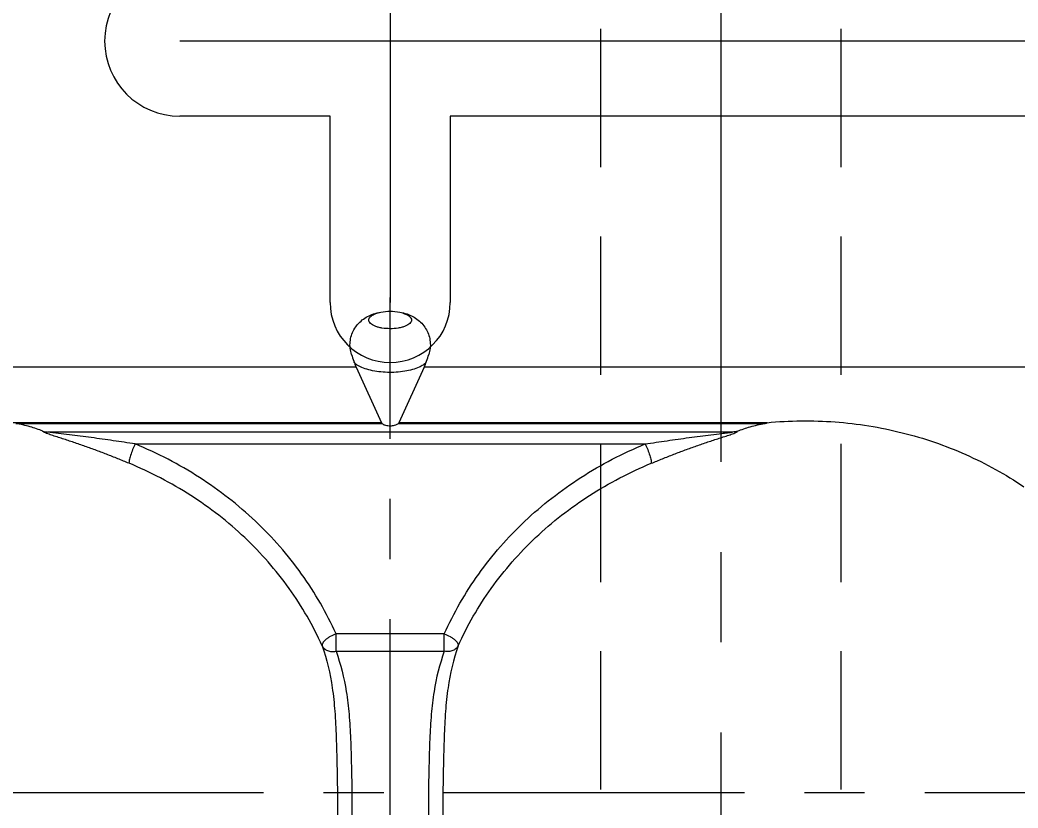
# Model space of a CAD drawing. Header units: millimetres. Extents: x 23075 to 24509, y -21593 to -20579.
# Drawn here: x 24173.76 to 24206.97, y -20957.4 to -20931.18 of the extents above; entities that cross this region are included whole.
import ezdxf

# ---------------------------------------------------------------- set-up
doc = ezdxf.new("R2010")
doc.units = ezdxf.units.MM
doc.header["$LTSCALE"] = 8
doc.linetypes.add('CENTER', pattern=[2, 1.25, -0.25, 0.25, -0.25])
doc.linetypes.add('HIDDEN', pattern=[0.375, 0.25, -0.125])
for name, color, linetype in [('Cav-cor', 30, 'Continuous'), ('CL', 1, 'Continuous'), ('WT', 4, 'Continuous')]:
    doc.layers.add(name, color=color, linetype=linetype)

msp = doc.modelspace()

# ---------------------------------------------------------------- linework, layer by layer
at = {"layer": 'Cav-cor', "color": 241}
for p, q in [((24186.076, -20922.473), (24186.076, -20940.58)), ((24272.533, -20931.885), (24179.076, -20931.885)), ((24184.076, -20934.385), (24179.076, -20934.385)), ((24184.076, -20940.58), (24184.076, -20934.385)), ((24229.076, -20934.385), (24188.076, -20934.385)), ((24188.076, -20934.385), (24188.076, -20940.58)), ((24184.942, -20942.738), (24152.758, -20942.738)), ((24184.942, -20942.738), (24185.79, -20944.581)), ((24187.21, -20942.738), (24186.362, -20944.581)), ((24219.394, -20942.738), (24187.21, -20942.738)), ((24185.79, -20944.581), (24173.535, -20944.581)), ((24173.616, -20944.606), (24185.801, -20944.606)), ((24185.789, -20944.59), (24185.79, -20944.581)), ((24185.801, -20944.606), (24185.789, -20944.59)), ((24186.363, -20944.59), (24186.352, -20944.606)), ((24186.352, -20944.606), (24198.536, -20944.606)), ((24198.617, -20944.581), (24186.362, -20944.581)), ((24186.362, -20944.581), (24186.363, -20944.59)), ((24198.617, -20944.585), (24198.617, -20944.581)), ((24197.472, -20944.892), (24174.68, -20944.892)), ((24177.593, -20945.29), (24194.56, -20945.29)), ((24184.275, -20952.187), (24184.275, -20951.606)), ((24187.876, -20951.606), (24184.277, -20951.606)), ((24187.878, -20952.187), (24187.878, -20951.606)), ((24184.275, -20952.187), (24187.878, -20952.187))]:
    msp.add_line(p, q, dxfattribs=at)
for centre, radius, start, end in [((24179.076, -20931.885), 2.5, 90, 270), ((24186.076, -20940.58), 2, 180, 0)]:
    msp.add_arc(centre, radius, start, end, dxfattribs=at)
for start_param, end_param in [(-0.384699, -0.337197), (0.337197, 0.384699)]:
    msp.add_ellipse((24186.076, -20918.707), major_axis=(0, -25.466), ratio=0.134566, start_param=start_param, end_param=end_param, dxfattribs=at)
for points, knots in [([(24184.79, -20942.311), (24184.746, -20942.177), (24184.714, -20941.887), (24184.848, -20941.473), (24185.131, -20941.144), (24185.387, -20941.009), (24185.52, -20940.963)], [0, 0, 0, 0, 0.249757, 0.499613, 0.749664, 1, 1, 1, 1]), ([(24185.366, -20941.167), (24185.366, -20941.149), (24185.376, -20941.11), (24185.414, -20941.058), (24185.474, -20941.011), (24185.522, -20940.986), (24185.549, -20940.974)], [0, 0, 0, 0, 0.193193, 0.415406, 0.682674, 1, 1, 1, 1]), ([(24185.549, -20940.974), (24185.564, -20940.967), (24185.633, -20940.939), (24185.705, -20940.919), (24185.761, -20940.908)], [0, 0, 0, 0, 0.229023, 1, 1, 1, 1]), ([(24185.761, -20940.901), (24185.865, -20940.884), (24186.078, -20940.867), (24186.29, -20940.884), (24186.394, -20940.902)], [0, 0, 0, 0, 0.500002, 1, 1, 1, 1]), ([(24186.496, -20940.934), (24186.538, -20940.947), (24186.613, -20940.974), (24186.706, -20941.028), (24186.769, -20941.092), (24186.786, -20941.144), (24186.786, -20941.167)], [0, 0, 0, 0, 0.33093, 0.605102, 0.822406, 1, 1, 1, 1]), ([(24186.637, -20940.964), (24186.77, -20941.011), (24187.024, -20941.147), (24187.306, -20941.475), (24187.438, -20941.888), (24187.406, -20942.178), (24187.362, -20942.311)], [0, 0, 0, 0, 0.250325, 0.500375, 0.750239, 1, 1, 1, 1]), ([(24186.786, -20941.167), (24186.786, -20941.186), (24186.775, -20941.228), (24186.73, -20941.283), (24186.663, -20941.332), (24186.574, -20941.375), (24186.467, -20941.41), (24186.3, -20941.446), (24186.076, -20941.462), (24185.852, -20941.445), (24185.685, -20941.41), (24185.578, -20941.375), (24185.489, -20941.332), (24185.422, -20941.283), (24185.378, -20941.228), (24185.366, -20941.186), (24185.366, -20941.167)], [0, 0, 0, 0, 0.03539, 0.076751, 0.127182, 0.187423, 0.256789, 0.333599, 0.500277, 0.666916, 0.743701, 0.81298, 0.873146, 0.923433, 0.964666, 1, 1, 1, 1]), ([(24184.997, -20942.675), (24184.984, -20942.667), (24184.939, -20942.638), (24184.896, -20942.603), (24184.868, -20942.575)], [0, 0, 0, 0, 0.270359, 1, 1, 1, 1]), ([(24187.04, -20942.735), (24186.969, -20942.767), (24186.811, -20942.822), (24186.459, -20942.898), (24185.987, -20942.925), (24185.524, -20942.872), (24185.196, -20942.776), (24185.057, -20942.711), (24184.997, -20942.675)], [0, 0, 0, 0, 0.111652, 0.237902, 0.513767, 0.782106, 0.899542, 1, 1, 1, 1]), ([(24187.273, -20942.585), (24187.243, -20942.615), (24187.168, -20942.671), (24187.086, -20942.714), (24187.04, -20942.735)], [0, 0, 0, 0, 0.461094, 1, 1, 1, 1]), ([(24174.521, -20944.863), (24174.382, -20944.807), (24174.084, -20944.707), (24173.778, -20944.637), (24173.616, -20944.606)], [0, 0, 0, 0, 0.47673, 1, 1, 1, 1]), ([(24185.801, -20944.606), (24185.803, -20944.609), (24185.814, -20944.62), (24185.827, -20944.629), (24185.838, -20944.635)], [0, 0, 0, 0, 0.225276, 1, 1, 1, 1]), ([(24185.838, -20944.635), (24185.855, -20944.644), (24185.895, -20944.661), (24185.988, -20944.682), (24186.113, -20944.688), (24186.233, -20944.67), (24186.312, -20944.638), (24186.341, -20944.618), (24186.352, -20944.606)], [0, 0, 0, 0, 0.110338, 0.240363, 0.530192, 0.802584, 0.912929, 1, 1, 1, 1]), ([(24197.631, -20944.863), (24197.77, -20944.807), (24198.068, -20944.707), (24198.375, -20944.637), (24198.536, -20944.606)], [0, 0, 0, 0, 0.47673, 1, 1, 1, 1]), ([(24198.536, -20944.606), (24198.544, -20944.605), (24198.561, -20944.601), (24198.581, -20944.597), (24198.596, -20944.593), (24198.605, -20944.591), (24198.612, -20944.588), (24198.617, -20944.586), (24198.617, -20944.585)], [0, 0, 0, 0, 0.305095, 0.596013, 0.731196, 0.853422, 0.949489, 1, 1, 1, 1]), ([(24198.617, -20944.581), (24199.368, -20944.509), (24200.883, -20944.492), (24203.119, -20944.85), (24205.245, -20945.578), (24206.552, -20946.3), (24207.162, -20946.714)], [0, 0, 0, 0, 0.252227, 0.503826, 0.753454, 1, 1, 1, 1]), ([(24174.521, -20944.863), (24174.545, -20944.872), (24174.598, -20944.885), (24174.652, -20944.89), (24174.68, -20944.892)], [0, 0, 0, 0, 0.471776, 1, 1, 1, 1]), ([(24177.387, -20945.933), (24177.264, -20945.882), (24177.015, -20945.78), (24176.64, -20945.632), (24176.324, -20945.513), (24176.072, -20945.42), (24175.882, -20945.352), (24175.693, -20945.287), (24175.504, -20945.222), (24175.316, -20945.16), (24175.13, -20945.099), (24174.977, -20945.05), (24174.856, -20945.01), (24174.769, -20944.981), (24174.685, -20944.951), (24174.62, -20944.927), (24174.573, -20944.906), (24174.548, -20944.894), (24174.533, -20944.883), (24174.524, -20944.876), (24174.52, -20944.867), (24174.522, -20944.863)], [0, 0, 0, 0, 0.130969, 0.262808, 0.394723, 0.460529, 0.526151, 0.59152, 0.656554, 0.721138, 0.785087, 0.848048, 0.878936, 0.909182, 0.93838, 0.965601, 0.977795, 0.988261, 0.992526, 0.995879, 1, 1, 1, 1]), ([(24177.593, -20945.29), (24177.35, -20945.253), (24176.863, -20945.179), (24176.254, -20945.094), (24175.767, -20945.03), (24175.402, -20944.984), (24175.099, -20944.948), (24174.858, -20944.918), (24174.739, -20944.902), (24174.68, -20944.892)], [0, 0, 0, 0, 0.250923, 0.501971, 0.627348, 0.752514, 0.877249, 0.939209, 1, 1, 1, 1]), ([(24194.56, -20945.29), (24194.803, -20945.253), (24195.289, -20945.179), (24195.898, -20945.094), (24196.385, -20945.03), (24196.75, -20944.984), (24197.054, -20944.948), (24197.294, -20944.918), (24197.414, -20944.902), (24197.472, -20944.892)], [0, 0, 0, 0, 0.250923, 0.501971, 0.627348, 0.752514, 0.877249, 0.939209, 1, 1, 1, 1]), ([(24194.765, -20945.933), (24194.889, -20945.882), (24195.137, -20945.78), (24195.513, -20945.632), (24195.828, -20945.513), (24196.081, -20945.42), (24196.27, -20945.352), (24196.459, -20945.287), (24196.648, -20945.222), (24196.836, -20945.16), (24197.022, -20945.099), (24197.175, -20945.05), (24197.296, -20945.01), (24197.383, -20944.981), (24197.467, -20944.951), (24197.533, -20944.927), (24197.579, -20944.906), (24197.604, -20944.894), (24197.619, -20944.883), (24197.628, -20944.876), (24197.632, -20944.867), (24197.63, -20944.863)], [0, 0, 0, 0, 0.130969, 0.262808, 0.394723, 0.460529, 0.526151, 0.59152, 0.656554, 0.721138, 0.785087, 0.848048, 0.878936, 0.909182, 0.93838, 0.965601, 0.977795, 0.988261, 0.992526, 0.995879, 1, 1, 1, 1]), ([(24197.631, -20944.863), (24197.608, -20944.872), (24197.554, -20944.885), (24197.501, -20944.89), (24197.472, -20944.892)], [0, 0, 0, 0, 0.471776, 1, 1, 1, 1]), ([(24177.593, -20945.29), (24177.562, -20945.352), (24177.507, -20945.477), (24177.449, -20945.633), (24177.414, -20945.751), (24177.396, -20945.825), (24177.387, -20945.884), (24177.385, -20945.919), (24177.387, -20945.933)], [0, 0, 0, 0, 0.303702, 0.603063, 0.735229, 0.848105, 0.937346, 1, 1, 1, 1]), ([(24184.277, -20951.606), (24184.121, -20951.258), (24183.769, -20950.576), (24182.934, -20949.277), (24181.638, -20947.799), (24179.759, -20946.335), (24178.335, -20945.596), (24177.593, -20945.29)], [0, 0, 0, 0, 0.121598, 0.244084, 0.491861, 0.743939, 1, 1, 1, 1]), ([(24187.876, -20951.606), (24188.032, -20951.258), (24188.384, -20950.576), (24189.218, -20949.277), (24190.514, -20947.799), (24192.394, -20946.335), (24193.817, -20945.596), (24194.56, -20945.29)], [0, 0, 0, 0, 0.121598, 0.244084, 0.491861, 0.743939, 1, 1, 1, 1]), ([(24194.56, -20945.29), (24194.59, -20945.352), (24194.646, -20945.477), (24194.703, -20945.633), (24194.738, -20945.751), (24194.756, -20945.825), (24194.765, -20945.884), (24194.767, -20945.919), (24194.765, -20945.933)], [0, 0, 0, 0, 0.303702, 0.603063, 0.735229, 0.848105, 0.937346, 1, 1, 1, 1]), ([(24183.812, -20952.004), (24183.511, -20951.334), (24182.764, -20950.041), (24181.278, -20948.345), (24179.47, -20946.937), (24178.101, -20946.227), (24177.387, -20945.933)], [0, 0, 0, 0, 0.243813, 0.491677, 0.743845, 1, 1, 1, 1]), ([(24188.34, -20952.004), (24188.641, -20951.334), (24189.388, -20950.041), (24190.875, -20948.345), (24192.683, -20946.937), (24194.051, -20946.227), (24194.765, -20945.933)], [0, 0, 0, 0, 0.243813, 0.491677, 0.743845, 1, 1, 1, 1]), ([(24184.275, -20951.606), (24184.21, -20951.632), (24184.115, -20951.673), (24184.002, -20951.744), (24183.931, -20951.799), (24183.873, -20951.854), (24183.833, -20951.908), (24183.809, -20951.958), (24183.809, -20951.991), (24183.812, -20952.005)], [0, 0, 0, 0, 0.325324, 0.480168, 0.622116, 0.746614, 0.850591, 0.932782, 1, 1, 1, 1]), ([(24187.878, -20951.606), (24187.942, -20951.632), (24188.037, -20951.673), (24188.15, -20951.744), (24188.222, -20951.799), (24188.279, -20951.854), (24188.319, -20951.908), (24188.343, -20951.958), (24188.344, -20951.991), (24188.34, -20952.005)], [0, 0, 0, 0, 0.325324, 0.480168, 0.622116, 0.746614, 0.850591, 0.932782, 1, 1, 1, 1]), ([(24183.812, -20952.004), (24183.972, -20952.455), (24184.138, -20953.183), (24184.244, -20954.206), (24184.285, -20955.071), (24184.306, -20956.001), (24184.325, -20956.971), (24184.321, -20957.945), (24184.288, -20958.59), (24184.261, -20958.907)], [0, 0, 0, 0, 0.206117, 0.319833, 0.443977, 0.579497, 0.721539, 0.862614, 1, 1, 1, 1]), ([(24183.812, -20952.005), (24183.829, -20952.04), (24183.881, -20952.105), (24183.993, -20952.169), (24184.129, -20952.199), (24184.226, -20952.195), (24184.275, -20952.187)], [0, 0, 0, 0, 0.219046, 0.456723, 0.718302, 1, 1, 1, 1]), ([(24188.34, -20952.004), (24188.181, -20952.455), (24188.014, -20953.183), (24187.908, -20954.206), (24187.867, -20955.071), (24187.847, -20956.001), (24187.827, -20956.971), (24187.832, -20957.945), (24187.864, -20958.59), (24187.891, -20958.907)], [0, 0, 0, 0, 0.206117, 0.319833, 0.443977, 0.579497, 0.721539, 0.862614, 1, 1, 1, 1]), ([(24188.34, -20952.005), (24188.323, -20952.04), (24188.271, -20952.105), (24188.16, -20952.169), (24188.023, -20952.199), (24187.927, -20952.195), (24187.878, -20952.187)], [0, 0, 0, 0, 0.219046, 0.456723, 0.718302, 1, 1, 1, 1]), ([(24184.275, -20952.187), (24184.433, -20952.62), (24184.603, -20953.319), (24184.717, -20954.302), (24184.764, -20955.131), (24184.787, -20956.026), (24184.808, -20956.961), (24184.802, -20957.902), (24184.768, -20958.525), (24184.741, -20958.831)], [0, 0, 0, 0, 0.206491, 0.31981, 0.443249, 0.578468, 0.72086, 0.862268, 1, 1, 1, 1]), ([(24187.878, -20952.187), (24187.719, -20952.62), (24187.549, -20953.319), (24187.435, -20954.302), (24187.388, -20955.131), (24187.365, -20956.026), (24187.344, -20956.961), (24187.35, -20957.902), (24187.384, -20958.525), (24187.411, -20958.831)], [0, 0, 0, 0, 0.206491, 0.31981, 0.443249, 0.578468, 0.72086, 0.862268, 1, 1, 1, 1])]:
    msp.add_open_spline(points, degree=3, knots=knots, dxfattribs=at)
for points in [[(24185.52, -20940.963), (24185.599, -20940.936), (24185.68, -20940.915), (24185.761, -20940.901)], [(24186.394, -20940.902), (24186.476, -20940.916), (24186.558, -20940.937), (24186.637, -20940.964)]]:
    msp.add_open_spline(points, degree=3, dxfattribs=at)
at = {"layer": 'CL', "color": 6, "linetype": 'CENTER'}
for p, q in [((24186.076, -20977.118), (24186.076, -20940.421)), ((24155.861, -20956.885), (24216.292, -20956.885))]:
    msp.add_line(p, q, dxfattribs=at)
at = {"layer": 'WT', "color": 125, "linetype": 'CENTER', "ltscale": 1.5}
msp.add_line((24197.076, -20666.885), (24197.076, -21066.885), dxfattribs=at)
at = {"layer": 'WT', "color": 125, "linetype": 'HIDDEN', "ltscale": 2.3}
for p, q in [((24193.076, -20696.885), (24193.076, -21036.885)), ((24201.076, -20696.885), (24201.076, -21036.885))]:
    msp.add_line(p, q, dxfattribs=at)

doc.saveas('drawing.dxf')
